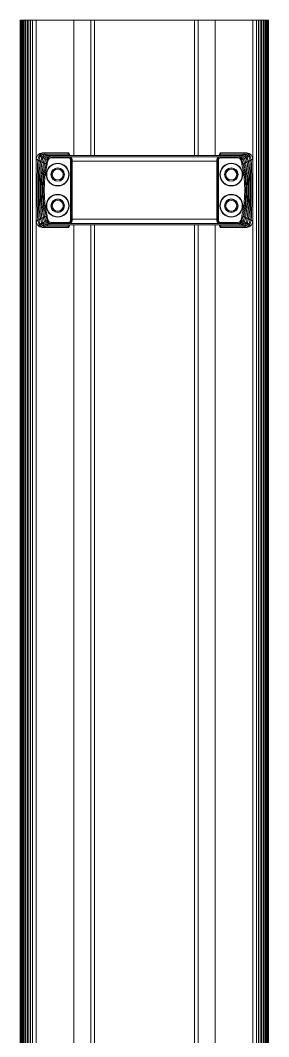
# Model space of a CAD drawing. Header units: millimetres. Extents: x 208114 to 212367, y 170574 to 176275.
# Drawn here: x 210538.6 to 210657.9, y 174943.7 to 175432.7 of the extents above; entities that cross this region are included whole.
import ezdxf

# ---------------------------------------------------------------- set-up
doc = ezdxf.new("R2010")
doc.units = ezdxf.units.MM
doc.header["$LTSCALE"] = 10
doc.layers.add('标注', color=251, linetype='Continuous', lineweight=9)

msp = doc.modelspace()

# ---------------------------------------------------------------- linework, layer by layer
for p, q in [((210538.59, 174469.29), (210538.59, 175432.69)), ((210657.93, 174469.29), (210657.93, 175432.69))]:
    msp.add_line(p, q)
at = {"layer": '标注', "color": 0}
for p, q in [((210538.67, 174469.29), (210538.67, 175432.69)), ((210538.67, 175432.69), (210657.85, 175432.69)), ((210538.82, 174469.29), (210538.82, 175432.69)), ((210539.05, 174469.29), (210539.05, 175432.69)), ((210539.35, 174469.29), (210539.35, 175432.69)), ((210539.73, 174469.29), (210539.73, 175432.69)), ((210540.17, 174469.29), (210540.17, 175432.69)), ((210540.69, 174469.29), (210540.69, 175432.69)), ((210541.29, 174469.29), (210541.29, 175432.69)), ((210541.96, 174469.29), (210541.96, 175432.69)), ((210542.7, 174469.29), (210542.7, 175432.69)), ((210543.51, 174469.29), (210543.51, 175432.69)), ((210544.4, 174469.29), (210544.4, 175432.69)), ((210546.18, 174469.29), (210546.18, 175432.69)), ((210564.26, 175367.64), (210564.26, 175432.69)), ((210572.46, 175367.65), (210572.46, 175432.69)), ((210574.26, 175367.65), (210574.26, 175432.69)), ((210622.26, 175367.65), (210622.26, 175432.69)), ((210624.06, 175367.65), (210624.06, 175432.69)), ((210632.26, 175367.64), (210632.26, 175432.69)), ((210650.33, 175432.69), (210650.33, 174469.29)), ((210652.12, 174469.29), (210652.12, 175432.69)), ((210653.01, 174469.29), (210653.01, 175432.69)), ((210653.82, 174469.29), (210653.82, 175432.69)), ((210654.56, 174469.29), (210654.56, 175432.69)), ((210655.23, 174469.29), (210655.23, 175432.69)), ((210655.82, 174469.29), (210655.82, 175432.69)), ((210656.34, 174469.29), (210656.34, 175432.69)), ((210656.79, 174469.29), (210656.79, 175432.69)), ((210657.17, 174469.29), (210657.17, 175432.69)), ((210657.47, 174469.29), (210657.47, 175432.69)), ((210657.69, 174469.29), (210657.69, 175432.69)), ((210657.85, 174469.29), (210657.85, 175432.69)), ((210547.14, 175368.12), (210547.83, 175367.67)), ((210548.31, 175367.31), (210547.83, 175367.67)), ((210548.31, 175367.31), (210549.05, 175366.92)), ((210549.57, 175366.62), (210549.05, 175366.92)), ((210561.07, 175368.99), (210549.08, 175368.99)), ((210549.08, 175368.99), (210550.35, 175368.95)), ((210549.57, 175366.62), (210550.26, 175366.19)), ((210561.5, 175368.95), (210550.35, 175368.95)), ((210561.53, 175368.34), (210550.35, 175368.34)), ((210550.35, 175368.34), (210551.4, 175368.28)), ((210551.4, 175367.68), (210551.4, 175368.28)), ((210561.92, 175368.28), (210551.4, 175368.28)), ((210561.95, 175367.68), (210551.4, 175367.68)), ((210551.4, 175367.68), (210552.43, 175367.64)), ((210552.43, 175367.03), (210552.43, 175367.64)), ((210552.43, 175367.64), (210644.09, 175367.64)), ((210644.09, 175367.03), (210552.43, 175367.03)), ((210552.43, 175367.03), (210553.36, 175367)), ((210553.36, 175366.5), (210553.36, 175367)), ((210561.72, 175367), (210553.36, 175367)), ((210561.07, 175368.99), (210561.11, 175368.98)), ((210561.5, 175368.95), (210561.07, 175368.99)), ((210561.49, 175368.95), (210561.11, 175368.98)), ((210561.53, 175368.34), (210561.49, 175368.95)), ((210561.54, 175368.94), (210561.49, 175368.95)), ((210561.62, 175368.34), (210561.54, 175368.34)), ((210561.92, 175368.28), (210561.54, 175368.34)), ((210561.92, 175368.29), (210561.62, 175368.34)), ((210561.63, 175367.01), (210561.72, 175367.01)), ((210561.72, 175367.01), (210561.85, 175367.01)), ((210561.72, 175366.5), (210561.72, 175367)), ((210561.84, 175366.99), (210561.92, 175366.98)), ((210561.85, 175367.01), (210561.92, 175367.01)), ((210561.91, 175368.28), (210561.95, 175367.68)), ((210561.99, 175368.28), (210561.91, 175368.28)), ((210561.92, 175367.01), (210562.1, 175367.01)), ((210562.02, 175367.67), (210561.96, 175367.68)), ((210561.96, 175367.68), (210562.17, 175367.65)), ((210562.01, 175368.28), (210561.99, 175368.49)), ((210562.02, 175367.67), (210562.21, 175367.65)), ((210562.44, 175367.65), (210562.21, 175367.65)), ((210562.41, 175367.83), (210562.42, 175367.65)), ((210562.44, 175367.65), (210563.25, 175367.64)), ((210562.77, 175367.65), (210562.94, 175367.65)), ((210562.94, 175367.65), (210563.05, 175367.65)), ((210563.05, 175367.65), (210563.23, 175367.64)), ((210563.23, 175367.64), (210563.25, 175367.64)), ((210634.09, 175367.65), (210633.26, 175367.64)), ((210634.09, 175367.65), (210634.11, 175367.83)), ((210634.24, 175367.65), (210634.09, 175367.65)), ((210634.31, 175367.65), (210634.24, 175367.65)), ((210634.31, 175367.65), (210634.5, 175367.67)), ((210634.31, 175367.65), (210634.35, 175367.65)), ((210634.35, 175367.65), (210634.56, 175367.68)), ((210634.35, 175367.65), (210634.35, 175367.65)), ((210634.53, 175368.49), (210634.51, 175368.28)), ((210634.51, 175367.67), (210634.57, 175367.68)), ((210634.52, 175368.28), (210634.6, 175368.28)), ((210634.57, 175367.68), (210634.61, 175368.28)), ((210634.57, 175367.68), (210645.12, 175367.68)), ((210634.98, 175368.34), (210634.6, 175368.28)), ((210634.9, 175368.34), (210634.6, 175368.29)), ((210645.12, 175368.28), (210634.6, 175368.28)), ((210634.6, 175367.01), (210634.67, 175367.01)), ((210634.6, 175366.98), (210634.67, 175366.99)), ((210634.67, 175367.01), (210634.8, 175367.01)), ((210634.8, 175367.01), (210634.89, 175367.01)), ((210634.8, 175366.5), (210634.8, 175367)), ((210643.16, 175367), (210634.8, 175367)), ((210634.9, 175368.34), (210634.99, 175368.34)), ((210634.97, 175368.94), (210635.02, 175368.95)), ((210635.03, 175368.95), (210634.99, 175368.34)), ((210646.17, 175368.34), (210634.99, 175368.34)), ((210635.45, 175368.99), (210635.02, 175368.95)), ((210646.17, 175368.95), (210635.02, 175368.95)), ((210635.4, 175368.98), (210635.03, 175368.95)), ((210635.4, 175368.98), (210635.45, 175368.99)), ((210635.45, 175368.99), (210647.44, 175368.99)), ((210644.09, 175367.03), (210643.16, 175367)), ((210643.16, 175366.5), (210643.16, 175367)), ((210645.12, 175367.68), (210644.09, 175367.64)), ((210644.09, 175367.03), (210644.09, 175367.64)), ((210646.17, 175368.34), (210645.12, 175368.28)), ((210645.12, 175367.68), (210645.12, 175368.28)), ((210647.44, 175368.99), (210646.17, 175368.95)), ((210646.95, 175366.62), (210646.26, 175366.19)), ((210646.95, 175366.62), (210647.47, 175366.92)), ((210648.21, 175367.31), (210647.47, 175366.92)), ((210648.21, 175367.31), (210648.69, 175367.67)), ((210649.38, 175368.12), (210648.69, 175367.67)), ((210546.26, 175365.91), (210546.26, 175336.08)), ((210546.26, 175365.91), (210546.99, 175365.34)), ((210547.59, 175365.32), (210548.33, 175364.72)), ((210548.93, 175364.66), (210548.33, 175364.72)), ((210548.93, 175364.66), (210549.66, 175364.07)), ((210550.26, 175363.98), (210549.66, 175364.08)), ((210550.81, 175365.95), (210550.26, 175366.18)), ((210550.26, 175363.98), (210550.92, 175363.53)), ((210550.81, 175365.95), (210551.4, 175365.49)), ((210551.41, 175363.42), (210550.92, 175363.53)), ((210551.88, 175365.36), (210551.4, 175365.49)), ((210561.72, 175366.5), (210553.36, 175366.5)), ((210562.62, 175336.39), (210562.62, 175365.59)), ((210562.62, 175365.59), (210563.07, 175365.59)), ((210562.95, 175366.26), (210562.85, 175366.41)), ((210563.05, 175336.98), (210563.05, 175365.01)), ((210563.47, 175365.01), (210563.05, 175365.01)), ((210563.47, 175336.98), (210563.47, 175365.01)), ((210633.04, 175365.01), (210633.04, 175336.98)), ((210633.04, 175365.01), (210633.47, 175365.01)), ((210633.9, 175365.59), (210633.45, 175365.59)), ((210633.47, 175365.01), (210633.47, 175336.98)), ((210633.67, 175366.42), (210633.57, 175366.26)), ((210633.9, 175365.59), (210633.9, 175336.39)), ((210643.16, 175366.5), (210634.8, 175366.5)), ((210644.64, 175365.36), (210645.12, 175365.49)), ((210645.7, 175365.95), (210645.11, 175365.49)), ((210645.11, 175363.42), (210645.6, 175363.53)), ((210646.26, 175363.98), (210645.6, 175363.53)), ((210645.7, 175365.95), (210646.26, 175366.18)), ((210646.26, 175363.98), (210646.86, 175364.08)), ((210647.59, 175364.66), (210646.86, 175364.07)), ((210647.59, 175364.66), (210648.19, 175364.72)), ((210648.93, 175365.32), (210648.19, 175364.72)), ((210650.26, 175365.91), (210649.53, 175365.34)), ((210650.26, 175365.91), (210650.26, 175336.08)), ((210547.59, 175336.67), (210548.33, 175337.27)), ((210548.93, 175337.33), (210548.33, 175337.26)), ((210548.93, 175337.33), (210549.66, 175337.91)), ((210550.26, 175338), (210549.66, 175337.9)), ((210550.26, 175338), (210550.92, 175338.46)), ((210551.41, 175338.56), (210550.92, 175338.46)), ((210645.11, 175338.56), (210645.6, 175338.46)), ((210646.26, 175338), (210645.6, 175338.46)), ((210646.26, 175338), (210646.86, 175337.9)), ((210647.59, 175337.33), (210646.86, 175337.91)), ((210647.59, 175337.32), (210648.19, 175337.26)), ((210546.26, 175336.08), (210546.99, 175336.64)), ((210547.14, 175333.87), (210547.83, 175334.31)), ((210548.31, 175334.67), (210547.83, 175334.31)), ((210548.31, 175334.67), (210549.05, 175335.06)), ((210549.57, 175335.36), (210549.05, 175335.06)), ((210549.08, 175333), (210550.35, 175333.04)), ((210549.08, 175333), (210561.07, 175333)), ((210549.57, 175335.36), (210550.26, 175335.8)), ((210550.82, 175336.03), (210550.26, 175335.8)), ((210550.35, 175333.64), (210551.4, 175333.7)), ((210550.35, 175333.64), (210561.53, 175333.64)), ((210550.35, 175333.04), (210561.5, 175333.04)), ((210550.82, 175336.03), (210551.4, 175336.49)), ((210551.88, 175336.62), (210551.4, 175336.49)), ((210551.4, 175334.31), (210552.43, 175334.35)), ((210551.4, 175334.31), (210551.4, 175333.7)), ((210561.95, 175334.31), (210551.4, 175334.31)), ((210551.4, 175333.7), (210561.92, 175333.7)), ((210552.43, 175334.95), (210553.36, 175334.99)), ((210552.43, 175334.95), (210552.43, 175334.35)), ((210644.09, 175334.95), (210552.43, 175334.95)), ((210644.09, 175334.35), (210552.43, 175334.35)), ((210553.36, 175335.49), (210553.36, 175334.99)), ((210553.36, 175335.49), (210561.72, 175335.49)), ((210553.36, 175334.99), (210561.72, 175334.99)), ((210561.5, 175333.04), (210561.07, 175333)), ((210561.11, 175333), (210561.07, 175333)), ((210561.49, 175333.03), (210561.11, 175333)), ((210561.49, 175333.04), (210561.53, 175333.64)), ((210561.55, 175333.04), (210561.5, 175333.04)), ((210561.61, 175333.65), (210561.53, 175333.64)), ((210561.92, 175333.7), (210561.54, 175333.64)), ((210561.92, 175333.69), (210561.62, 175333.65)), ((210561.72, 175334.98), (210561.63, 175334.98)), ((210561.72, 175335.49), (210561.72, 175334.99)), ((210561.85, 175334.98), (210561.72, 175334.98)), ((210561.92, 175335), (210561.85, 175334.99)), ((210561.92, 175334.98), (210561.85, 175334.98)), ((210561.95, 175334.31), (210561.91, 175333.7)), ((210561.99, 175333.71), (210561.92, 175333.7)), ((210562.01, 175334.31), (210561.95, 175334.31)), ((210562.17, 175334.33), (210561.96, 175334.31)), ((210561.99, 175333.5), (210562.01, 175333.71)), ((210562.21, 175334.33), (210562.02, 175334.31)), ((210562.21, 175334.33), (210562.17, 175334.33)), ((210562.17, 175334.33), (210562.17, 175334.33)), ((210562.21, 175334.33), (210562.28, 175334.33)), ((210562.28, 175334.33), (210563.25, 175334.34)), ((210562.42, 175334.33), (210562.41, 175334.16)), ((210562.62, 175336.39), (210563.07, 175336.39)), ((210562.84, 175335.56), (210562.95, 175335.72)), ((210563.47, 175336.98), (210563.05, 175336.98)), ((210563.25, 175334.34), (210563.13, 175334.34)), ((210564.26, 174567.64), (210564.26, 175334.34)), ((210572.46, 174567.65), (210572.46, 175334.34)), ((210574.26, 174567.65), (210574.26, 175334.34)), ((210622.26, 174567.65), (210622.26, 175334.34)), ((210624.06, 174567.65), (210624.06, 175334.34)), ((210632.26, 174567.64), (210632.26, 175334.34)), ((210633.04, 175336.98), (210633.47, 175336.98)), ((210634.07, 175334.33), (210633.26, 175334.34)), ((210633.34, 175334.34), (210633.26, 175334.34)), ((210633.46, 175334.34), (210633.34, 175334.34)), ((210633.9, 175336.39), (210633.45, 175336.39)), ((210633.6, 175334.34), (210633.46, 175334.34)), ((210633.57, 175335.72), (210633.66, 175335.57)), ((210633.74, 175334.34), (210633.6, 175334.34)), ((210634.07, 175334.33), (210634.31, 175334.33)), ((210634.11, 175334.16), (210634.09, 175334.33)), ((210634.5, 175334.31), (210634.31, 175334.33)), ((210634.56, 175334.31), (210634.35, 175334.33)), ((210634.6, 175334.98), (210634.42, 175334.98)), ((210634.5, 175334.31), (210634.56, 175334.31)), ((210634.51, 175333.7), (210634.53, 175333.5)), ((210634.53, 175333.71), (210634.61, 175333.7)), ((210634.61, 175333.7), (210634.57, 175334.31)), ((210634.57, 175334.31), (210645.12, 175334.31)), ((210634.67, 175334.99), (210634.6, 175335)), ((210634.67, 175334.98), (210634.6, 175334.98)), ((210634.98, 175333.64), (210634.6, 175333.7)), ((210634.6, 175333.7), (210645.12, 175333.7)), ((210634.9, 175333.65), (210634.6, 175333.69)), ((210634.8, 175334.98), (210634.67, 175334.98)), ((210634.8, 175335.49), (210634.8, 175334.99)), ((210634.8, 175335.49), (210643.16, 175335.49)), ((210634.8, 175334.99), (210643.16, 175334.99)), ((210634.89, 175334.98), (210634.8, 175334.98)), ((210634.9, 175333.65), (210634.98, 175333.64)), ((210634.98, 175333.04), (210635.03, 175333.04)), ((210634.99, 175333.64), (210635.03, 175333.04)), ((210634.99, 175333.64), (210646.17, 175333.64)), ((210635.45, 175333), (210635.02, 175333.04)), ((210635.02, 175333.04), (210646.17, 175333.04)), ((210635.4, 175333), (210635.03, 175333.03)), ((210635.45, 175333), (210635.4, 175333)), ((210647.44, 175333), (210635.45, 175333)), ((210643.16, 175335.49), (210643.16, 175334.99)), ((210644.09, 175334.95), (210643.16, 175334.99)), ((210644.18, 175334.35), (210644.09, 175334.35)), ((210645.12, 175334.31), (210644.09, 175334.35)), ((210644.64, 175336.62), (210645.11, 175336.49)), ((210645.7, 175336.03), (210645.11, 175336.49)), ((210645.12, 175334.31), (210645.12, 175333.7)), ((210646.17, 175333.64), (210645.12, 175333.7)), ((210645.7, 175336.03), (210646.26, 175335.8)), ((210647.44, 175333), (210646.17, 175333.04)), ((210646.95, 175335.36), (210646.26, 175335.8)), ((210646.95, 175335.37), (210647.47, 175335.06)), ((210648.21, 175334.67), (210647.47, 175335.06)), ((210648.93, 175336.67), (210648.19, 175337.26)), ((210648.21, 175334.67), (210648.69, 175334.31)), ((210649.38, 175333.87), (210648.69, 175334.31)), ((210650.26, 175336.08), (210649.53, 175336.64))]:
    msp.add_line(p, q, dxfattribs=at)
for points in [[(210562.85, 175366.41), (210562.71, 175366.58), (210562.55, 175366.72), (210562.36, 175366.84), (210562.16, 175366.92), (210562.1, 175366.94)], [(210634.6, 175366.98), (210634.37, 175366.93), (210634.17, 175366.85), (210633.98, 175366.73), (210633.82, 175366.59), (210633.67, 175366.42)], [(210561.92, 175335), (210562.14, 175335.06), (210562.34, 175335.14), (210562.53, 175335.25), (210562.7, 175335.39), (210562.84, 175335.56)], [(210633.66, 175335.57), (210633.8, 175335.41), (210633.97, 175335.26), (210634.16, 175335.15), (210634.36, 175335.06), (210634.42, 175335.04)]]:
    msp.add_lwpolyline(points, dxfattribs=at)
for centre, radius in [((210556.56, 175358.49), 5.5), ((210556.56, 175358.49), 5.3), ((210556.56, 175358.49), 3.25), ((210639.96, 175358.49), 5.5), ((210639.96, 175358.49), 5.3), ((210639.96, 175358.49), 3.25), ((210556.56, 175358.49), 3.1), ((210556.56, 175358.49), 2.6), ((210639.96, 175358.49), 3.1), ((210639.96, 175358.49), 2.6), ((210556.56, 175343.49), 5.5), ((210556.56, 175343.49), 5.3), ((210639.96, 175343.49), 5.5), ((210639.96, 175343.49), 5.3), ((210556.56, 175343.49), 3.25), ((210556.56, 175343.49), 3.1), ((210556.56, 175343.49), 2.6), ((210639.96, 175343.49), 3.25), ((210639.96, 175343.49), 3.1), ((210639.96, 175343.49), 2.6)]:
    msp.add_circle(centre, radius, dxfattribs=at)
for centre, radius, start, end in [((210549.26, 175365.99), 3, 93.4166, 181.6299), ((210550.36, 175365.78), 2.56, 90.2711, 143.2199), ((210551.4, 175365.56), 2.72, 90.0616, 150.0531), ((210561.62, 175364.42), 2.58, 85.6354, 89.6889), ((210561.62, 175365.41), 1.6, 86.4049, 89.4737), ((210561.62, 175365.41), 1.6, 81.7784, 86.4042), ((210561.72, 175365.59), 1.4, 84.6738, 89.9977), ((210561.62, 175364.45), 2.56, 81.5448, 85.6343), ((210561.62, 175365.41), 1.6, 80.5046, 81.731), ((210561.71, 175365.59), 1.41, 81.5924, 84.6777), ((210561.72, 175365.59), 1.4, 74.2422, 81.5923), ((210561.63, 175364.5), 2.51, 77.343, 81.5509), ((210562.17, 175367.16), 0.492, 86.0018, 90.0049), ((210561.64, 175364.57), 2.44, 73.0601, 77.3402), ((210562.41, 175377.46), 9.81, 268.8331, 269.3063), ((210562.74, 175403.07), 35.42, 269.2769, 269.4851), ((210563.48, 175487.08), 119.43, 269.4889, 269.6583), ((210631.29, 175742.81), 375.17, 270.3014, 270.4208), ((210634.35, 175367.16), 0.492, 89.9939, 93.5609), ((210634.89, 175364.5), 2.51, 98.4024, 102.3034), ((210634.9, 175364.45), 2.56, 95.1024, 98.408), ((210634.8, 175365.59), 1.41, 97.7024, 98.3027), ((210634.8, 175365.59), 1.41, 95.4113, 97.7027), ((210634.9, 175364.44), 2.57, 94.4239, 95.1044), ((210634.9, 175365.41), 1.6, 95.5383, 98.268), ((210634.8, 175365.6), 1.4, 90.0056, 95.4167), ((210634.9, 175364.42), 2.59, 90.3131, 94.4197), ((210645.11, 175365.56), 2.72, 29.9446, 89.9407), ((210647.26, 175365.99), 3, 358.3701, 86.5834), ((210843.25, 175350.99), 296.61, 177.2266, 182.7734), ((210844.69, 175350.99), 297.45, 177.2399, 182.7601), ((210683.99, 175350.99), 136.36, 174.2228, 185.7739), ((210684.47, 175350.99), 136.22, 174.2429, 185.7585), ((210631.79, 175350.99), 83.17, 170.9523, 189.0473), ((210632.03, 175350.99), 82.8, 170.972, 189.0281), ((210608.03, 175350.99), 58.47, 167.6222, 192.3777), ((210558.94, 175362.58), 9.4, 157.4036, 170.8565), ((210608.17, 175350.99), 58.11, 167.6511, 192.3488), ((210558.88, 175362.59), 8.73, 157.4083, 170.8469), ((210592.46, 175354.39), 42.53, 164.8664, 167.5946), ((210590.81, 175354.78), 40.34, 164.7992, 167.6334), ((210561.72, 175365.59), 0.901, 0.0318, 90.0216), ((210563.06, 175366.36), 0.15, 211.4887, 222.0159), ((210634.58, 175365.13), 1.79, 130.1395, 131.1694), ((210634.42, 175365.8), 0.963, 154.7035, 157.2781), ((210634.39, 175365.82), 0.932, 151.6203, 154.7061), ((210633.46, 175366.36), 0.15, 317.9951, 328.4426), ((210634.8, 175365.59), 0.901, 89.9774, 179.9692), ((210605.71, 175354.78), 40.34, 12.3666, 15.2008), ((210604.05, 175354.39), 42.54, 12.4056, 15.1333), ((210588.34, 175350.99), 58.12, 347.6525, 12.3475), ((210588.48, 175350.99), 58.48, 347.6236, 12.3765), ((210637.64, 175362.59), 8.73, 9.1531, 22.5917), ((210637.58, 175362.58), 9.4, 9.1435, 22.5964), ((210564.54, 175350.99), 82.75, 350.9664, 9.0335), ((210564.77, 175350.99), 83.13, 350.948, 9.0524), ((210511.7, 175350.99), 136.57, 354.2563, 5.7423), ((210512.09, 175350.99), 136.79, 354.2397, 5.7589), ((210351.64, 175350.99), 297.64, 357.2416, 2.7583), ((210353.14, 175350.99), 296.74, 357.2277, 2.7722), ((210558.94, 175339.41), 9.4, 189.1423, 202.5712), ((210558.88, 175339.39), 8.73, 189.1565, 202.6171), ((210592.36, 175347.57), 42.43, 192.4031, 195.1375), ((210590.77, 175347.19), 40.3, 192.366, 195.2102), ((210605.75, 175347.19), 40.3, 344.7898, 347.634), ((210604.16, 175347.57), 42.43, 344.8625, 347.5969), ((210637.64, 175339.39), 8.73, 337.3829, 350.8435), ((210637.58, 175339.41), 9.4, 337.4288, 350.8577), ((210549.26, 175335.99), 3, 178.3701, 266.5834), ((210550.36, 175336.21), 2.56, 216.7907, 269.7121), ((210551.4, 175336.42), 2.72, 209.9473, 269.9406), ((210561.62, 175337.56), 2.59, 270.313, 274.4197), ((210561.72, 175336.39), 0.901, 269.9774, 359.9692), ((210561.72, 175336.39), 1.4, 270.0056, 275.4167), ((210561.62, 175336.57), 1.6, 275.5383, 278.2679), ((210561.62, 175337.55), 2.57, 274.4239, 275.1044), ((210561.62, 175337.53), 2.56, 275.1024, 278.408), ((210561.71, 175336.4), 1.41, 275.4113, 277.7027), ((210561.71, 175336.4), 1.41, 277.7023, 278.3026), ((210561.63, 175337.49), 2.51, 278.4024, 282.3034), ((210562.17, 175334.82), 0.492, 269.9939, 273.5599), ((210564.79, 175025.57), 308.77, 90.3089, 90.4304), ((210563.06, 175335.62), 0.15, 137.9951, 148.4426), ((210562.13, 175336.17), 0.932, 331.6203, 334.7061), ((210562.1, 175336.18), 0.963, 334.7035, 337.2781), ((210561.94, 175336.85), 1.79, 310.1395, 311.1694), ((210633.46, 175335.62), 0.15, 31.4887, 42.0159), ((210633.03, 175214.13), 120.21, 89.489, 89.6595), ((210634.8, 175336.39), 0.901, 180.0318, 270.0216), ((210633.78, 175299.01), 35.33, 89.2762, 89.4846), ((210634.88, 175337.41), 2.44, 253.0601, 257.3402), ((210634.11, 175324.55), 9.79, 88.8325, 89.3054), ((210634.35, 175334.82), 0.492, 266.0022, 270.005), ((210634.89, 175337.48), 2.51, 257.3429, 261.5509), ((210634.8, 175336.39), 1.4, 254.2422, 261.5923), ((210634.9, 175337.54), 2.56, 261.5448, 265.6343), ((210634.8, 175336.4), 1.41, 261.5924, 264.6778), ((210634.9, 175336.57), 1.6, 260.5047, 261.731), ((210634.9, 175336.57), 1.6, 261.7784, 266.4042), ((210634.8, 175336.39), 1.4, 264.6738, 269.9977), ((210634.9, 175337.56), 2.58, 265.6354, 269.6889), ((210634.9, 175336.58), 1.6, 266.4049, 269.4737), ((210387.15, 175297.81), 259.62, 8.0917, 8.2262), ((210645.11, 175336.42), 2.72, 270.0573, 330.0549), ((210647.26, 175335.99), 3, 273.4166, 1.6299)]:
    msp.add_arc(centre, radius, start, end, dxfattribs=at)
for points in [[(210547.83, 175367.67), (210547.33, 175367.01), (210547.03, 175366.17), (210546.99, 175365.34)], [(210548.31, 175367.31), (210547.88, 175366.75), (210547.62, 175366.02), (210547.59, 175365.32)], [(210549.05, 175366.92), (210548.66, 175366.25), (210548.41, 175365.49), (210548.33, 175364.72)], [(210549.57, 175366.62), (210549.22, 175366.02), (210549, 175365.34), (210548.93, 175364.66)], [(210550.35, 175368.95), (210550.32, 175368.75), (210550.35, 175368.54), (210550.35, 175368.34)], [(210562.41, 175367.83), (210562.39, 175368.03), (210562.19, 175368.25), (210561.99, 175368.28)], [(210562.1, 175367.01), (210586.26, 175367.01), (210610.43, 175367.01), (210634.6, 175367.01)], [(210562.93, 175366.29), (210562.75, 175366.6), (210562.43, 175366.85), (210562.1, 175366.94)], [(210563.07, 175366.53), (210562.86, 175366.7), (210562.61, 175366.82), (210562.35, 175366.9)], [(210634.36, 175366.95), (210634.02, 175366.88), (210633.69, 175366.73), (210633.42, 175366.5)], [(210634.6, 175366.98), (210634.2, 175366.92), (210633.79, 175366.65), (210633.59, 175366.29)], [(210634.11, 175367.83), (210634.12, 175368.03), (210634.32, 175368.25), (210634.52, 175368.28)], [(210646.17, 175368.95), (210646.15, 175368.75), (210646.15, 175368.54), (210646.17, 175368.34)], [(210647.59, 175364.66), (210647.52, 175365.34), (210647.29, 175366.02), (210646.95, 175366.62)], [(210648.19, 175364.72), (210648.11, 175365.49), (210647.86, 175366.25), (210647.47, 175366.92)], [(210648.93, 175365.32), (210648.9, 175366.02), (210648.63, 175366.75), (210648.21, 175367.31)], [(210649.53, 175365.34), (210649.49, 175366.17), (210649.19, 175367.01), (210648.69, 175367.67)], [(210546.99, 175365.34), (210547.19, 175365.35), (210547.39, 175365.32), (210547.59, 175365.32)], [(210563.07, 175365.59), (210563.09, 175365.82), (210563.06, 175366.06), (210562.95, 175366.26)], [(210563.05, 175365.01), (210563.05, 175365.2), (210563.06, 175365.4), (210563.07, 175365.59)], [(210563.35, 175366.24), (210563.27, 175366.35), (210563.17, 175366.44), (210563.07, 175366.53)], [(210563.51, 175365.48), (210563.55, 175365.73), (210563.51, 175366.03), (210563.35, 175366.24)], [(210563.47, 175365.01), (210563.47, 175365.16), (210563.49, 175365.32), (210563.51, 175365.48)], [(210633.04, 175365.01), (210609.85, 175365.01), (210586.66, 175365.01), (210563.47, 175365.01)], [(210633.17, 175366.24), (210633.01, 175366.03), (210632.97, 175365.73), (210633.01, 175365.48)], [(210633.01, 175365.48), (210633.03, 175365.32), (210633.04, 175365.16), (210633.04, 175365.01)], [(210633.4, 175366.48), (210633.31, 175366.41), (210633.23, 175366.33), (210633.17, 175366.24)], [(210633.53, 175366.18), (210633.45, 175366), (210633.43, 175365.79), (210633.45, 175365.59)], [(210633.45, 175365.59), (210633.46, 175365.4), (210633.47, 175365.2), (210633.47, 175365.01)], [(210649.53, 175365.34), (210649.33, 175365.34), (210649.13, 175365.31), (210648.93, 175365.32)], [(210548.33, 175337.27), (210548.41, 175336.5), (210548.66, 175335.73), (210549.05, 175335.06)], [(210548.93, 175337.33), (210549, 175336.64), (210549.22, 175335.96), (210549.57, 175335.37)], [(210646.95, 175335.37), (210647.29, 175335.96), (210647.52, 175336.64), (210647.59, 175337.33)], [(210546.99, 175336.64), (210547.19, 175336.65), (210547.39, 175336.68), (210547.59, 175336.67)], [(210546.99, 175336.64), (210547.03, 175335.82), (210547.33, 175334.97), (210547.83, 175334.31)], [(210550.35, 175333.04), (210550.37, 175333.24), (210550.36, 175333.44), (210550.35, 175333.64)], [(210561.92, 175335), (210562.32, 175335.06), (210562.73, 175335.34), (210562.93, 175335.69)], [(210634.42, 175334.98), (210610.25, 175334.97), (210586.09, 175334.97), (210561.92, 175334.98)], [(210562.41, 175334.16), (210562.39, 175333.95), (210562.2, 175333.74), (210561.99, 175333.71)], [(210562.16, 175335.03), (210562.5, 175335.11), (210562.83, 175335.26), (210563.1, 175335.48)], [(210562.99, 175335.81), (210563.06, 175335.99), (210563.09, 175336.19), (210563.07, 175336.39)], [(210563.07, 175336.39), (210563.06, 175336.58), (210563.05, 175336.78), (210563.05, 175336.98)], [(210563.12, 175335.5), (210563.2, 175335.57), (210563.28, 175335.66), (210563.35, 175335.75)], [(210563.35, 175335.75), (210563.51, 175335.95), (210563.55, 175336.25), (210563.51, 175336.51)], [(210563.47, 175336.98), (210586.66, 175336.97), (210609.85, 175336.97), (210633.04, 175336.98)], [(210563.51, 175336.51), (210563.49, 175336.66), (210563.47, 175336.82), (210563.47, 175336.98)], [(210633.01, 175336.51), (210632.97, 175336.25), (210633.01, 175335.95), (210633.17, 175335.75)], [(210633.04, 175336.98), (210633.04, 175336.82), (210633.03, 175336.66), (210633.01, 175336.51)], [(210633.17, 175335.75), (210633.25, 175335.64), (210633.35, 175335.54), (210633.45, 175335.46)], [(210633.45, 175336.39), (210633.43, 175336.16), (210633.46, 175335.92), (210633.57, 175335.72)], [(210633.47, 175336.98), (210633.47, 175336.78), (210633.46, 175336.58), (210633.45, 175336.39)], [(210633.45, 175335.46), (210633.66, 175335.29), (210633.91, 175335.16), (210634.17, 175335.08)], [(210633.59, 175335.69), (210633.76, 175335.38), (210634.08, 175335.14), (210634.42, 175335.04)], [(210634.11, 175334.16), (210634.12, 175333.95), (210634.33, 175333.73), (210634.53, 175333.71)], [(210646.17, 175333.04), (210646.14, 175333.24), (210646.15, 175333.44), (210646.17, 175333.64)], [(210647.47, 175335.06), (210647.86, 175335.73), (210648.11, 175336.5), (210648.19, 175337.26)], [(210648.21, 175334.67), (210648.63, 175335.24), (210648.9, 175335.96), (210648.93, 175336.67)], [(210648.69, 175334.31), (210649.19, 175334.97), (210649.49, 175335.82), (210649.53, 175336.64)], [(210649.53, 175336.64), (210649.33, 175336.61), (210649.13, 175336.64), (210648.93, 175336.67)]]:
    msp.add_open_spline(points, degree=3, dxfattribs=at)
for points, knots in [([(210550.35, 175368.95), (210549.86, 175368.94), (210548.89, 175368.71), (210548.12, 175368.06), (210547.83, 175367.67)], [0, 0, 0, 0, 0.499936, 1, 1, 1, 1]), ([(210551.4, 175367.68), (210551.03, 175367.68), (210550.29, 175367.48), (210549.75, 175366.94), (210549.57, 175366.62)], [0, 0, 0, 0, 0.499149, 1, 1, 1, 1]), ([(210552.43, 175367.64), (210551.98, 175367.64), (210551.05, 175367.36), (210550.44, 175366.61), (210550.26, 175366.19)], [0, 0, 0, 0, 0.499885, 1, 1, 1, 1]), ([(210552.43, 175367.03), (210552.09, 175367.03), (210551.4, 175366.83), (210550.94, 175366.26), (210550.82, 175365.95)], [0, 0, 0, 0, 0.498685, 1, 1, 1, 1]), ([(210553.36, 175367), (210552.92, 175367), (210552.03, 175366.7), (210551.52, 175365.91), (210551.4, 175365.49)], [0, 0, 0, 0, 0.499927, 1, 1, 1, 1]), ([(210561.99, 175368.49), (210561.98, 175368.6), (210561.88, 175368.83), (210561.65, 175368.93), (210561.54, 175368.94)], [0, 0, 0, 0, 0.494072, 1, 1, 1, 1]), ([(210562.17, 175367.65), (210562.17, 175367.65), (210562.19, 175367.65), (210562.2, 175367.65), (210562.21, 175367.65)], [0, 0, 0, 0, 0.336832, 1, 1, 1, 1]), ([(210563.25, 175367.64), (210569.08, 175367.65), (210592.42, 175367.66), (210615.75, 175367.65), (210633.26, 175367.64)], [0, 0, 0, 0, 0.249671, 1, 1, 1, 1]), ([(210634.04, 175367.65), (210634.07, 175367.65), (210634.16, 175367.65), (210634.25, 175367.65), (210634.31, 175367.65)], [0, 0, 0, 0, 0.316374, 1, 1, 1, 1]), ([(210634.53, 175368.49), (210634.53, 175368.6), (210634.63, 175368.83), (210634.86, 175368.93), (210634.97, 175368.94)], [0, 0, 0, 0, 0.494392, 1, 1, 1, 1]), ([(210645.11, 175365.49), (210645, 175365.91), (210644.48, 175366.7), (210643.59, 175367), (210643.16, 175367)], [0, 0, 0, 0, 0.500318, 1, 1, 1, 1]), ([(210646.26, 175366.19), (210646.08, 175366.61), (210645.47, 175367.36), (210644.54, 175367.64), (210644.09, 175367.64)], [0, 0, 0, 0, 0.500118, 1, 1, 1, 1]), ([(210645.7, 175365.95), (210645.57, 175366.26), (210645.12, 175366.82), (210644.43, 175367.03), (210644.09, 175367.03)], [0, 0, 0, 0, 0.500031, 1, 1, 1, 1]), ([(210646.95, 175366.62), (210646.77, 175366.94), (210646.23, 175367.48), (210645.48, 175367.68), (210645.12, 175367.68)], [0, 0, 0, 0, 0.500019, 1, 1, 1, 1]), ([(210648.69, 175367.67), (210648.4, 175368.06), (210647.63, 175368.71), (210646.65, 175368.94), (210646.17, 175368.95)], [0, 0, 0, 0, 0.500095, 1, 1, 1, 1]), ([(210648.21, 175367.31), (210647.97, 175367.63), (210647.35, 175368.15), (210646.56, 175368.34), (210646.17, 175368.34)], [0, 0, 0, 0, 0.50003, 1, 1, 1, 1]), ([(210553.36, 175366.5), (210553.03, 175366.5), (210552.36, 175366.27), (210551.97, 175365.67), (210551.88, 175365.36)], [0, 0, 0, 0, 0.5001, 1, 1, 1, 1]), ([(210563.35, 175366.24), (210563.31, 175366.22), (210563.18, 175366.19), (210563.01, 175366.19), (210562.95, 175366.26)], [0, 0, 0, 0, 0.313647, 1, 1, 1, 1]), ([(210563.51, 175365.48), (210563.46, 175365.48), (210563.32, 175365.51), (210563.16, 175365.54), (210563.07, 175365.59)], [0, 0, 0, 0, 0.303345, 1, 1, 1, 1]), ([(210633.01, 175365.48), (210633.05, 175365.48), (210633.2, 175365.51), (210633.36, 175365.54), (210633.45, 175365.59)], [0, 0, 0, 0, 0.303345, 1, 1, 1, 1]), ([(210633.17, 175366.24), (210633.21, 175366.22), (210633.33, 175366.19), (210633.5, 175366.19), (210633.57, 175366.26)], [0, 0, 0, 0, 0.313663, 1, 1, 1, 1]), ([(210644.64, 175365.36), (210644.55, 175365.67), (210644.16, 175366.27), (210643.49, 175366.5), (210643.16, 175366.5)], [0, 0, 0, 0, 0.500219, 1, 1, 1, 1]), ([(210547.59, 175336.67), (210547.61, 175336.14), (210547.81, 175335.42), (210548.2, 175334.82), (210548.31, 175334.67)], [0, 0, 0, 0, 0.741844, 1, 1, 1, 1]), ([(210547.83, 175334.31), (210548.12, 175333.92), (210548.89, 175333.27), (210549.86, 175333.04), (210550.35, 175333.04)], [0, 0, 0, 0, 0.500061, 1, 1, 1, 1]), ([(210549.57, 175335.36), (210549.75, 175335.05), (210550.29, 175334.5), (210551.04, 175334.31), (210551.4, 175334.31)], [0, 0, 0, 0, 0.501183, 1, 1, 1, 1]), ([(210550.26, 175335.8), (210550.44, 175335.38), (210551.05, 175334.63), (210551.97, 175334.35), (210552.43, 175334.35)], [0, 0, 0, 0, 0.500122, 1, 1, 1, 1]), ([(210550.82, 175336.03), (210550.95, 175335.72), (210551.4, 175335.16), (210552.09, 175334.95), (210552.43, 175334.95)], [0, 0, 0, 0, 0.5018, 1, 1, 1, 1]), ([(210551.4, 175336.49), (210551.52, 175336.07), (210552.03, 175335.29), (210552.92, 175334.99), (210553.36, 175334.99)], [0, 0, 0, 0, 0.500238, 1, 1, 1, 1]), ([(210551.88, 175336.62), (210551.97, 175336.31), (210552.36, 175335.71), (210553.03, 175335.49), (210553.36, 175335.49)], [0, 0, 0, 0, 0.50012, 1, 1, 1, 1]), ([(210561.99, 175333.5), (210561.98, 175333.38), (210561.89, 175333.16), (210561.66, 175333.05), (210561.55, 175333.04)], [0, 0, 0, 0, 0.494392, 1, 1, 1, 1]), ([(210562.48, 175334.33), (210562.45, 175334.33), (210562.36, 175334.33), (210562.27, 175334.33), (210562.21, 175334.33)], [0, 0, 0, 0, 0.316517, 1, 1, 1, 1]), ([(210563.35, 175335.75), (210563.31, 175335.76), (210563.18, 175335.8), (210563.01, 175335.79), (210562.95, 175335.72)], [0, 0, 0, 0, 0.313663, 1, 1, 1, 1]), ([(210563.51, 175336.51), (210563.46, 175336.5), (210563.32, 175336.48), (210563.16, 175336.45), (210563.07, 175336.39)], [0, 0, 0, 0, 0.303345, 1, 1, 1, 1]), ([(210563.25, 175334.34), (210569.08, 175334.34), (210592.42, 175334.33), (210615.75, 175334.33), (210633.26, 175334.34)], [0, 0, 0, 0, 0.249671, 1, 1, 1, 1]), ([(210633.01, 175336.51), (210633.05, 175336.5), (210633.2, 175336.48), (210633.36, 175336.45), (210633.45, 175336.39)], [0, 0, 0, 0, 0.303345, 1, 1, 1, 1]), ([(210633.17, 175335.75), (210633.21, 175335.76), (210633.33, 175335.8), (210633.5, 175335.79), (210633.57, 175335.72)], [0, 0, 0, 0, 0.313647, 1, 1, 1, 1]), ([(210634.35, 175334.33), (210634.34, 175334.33), (210634.33, 175334.33), (210634.32, 175334.33), (210634.31, 175334.33)], [0, 0, 0, 0, 0.336838, 1, 1, 1, 1]), ([(210634.53, 175333.5), (210634.53, 175333.38), (210634.63, 175333.15), (210634.86, 175333.05), (210634.98, 175333.04)], [0, 0, 0, 0, 0.494072, 1, 1, 1, 1]), ([(210643.16, 175335.49), (210643.49, 175335.49), (210644.16, 175335.71), (210644.55, 175336.31), (210644.64, 175336.62)], [0, 0, 0, 0, 0.500087, 1, 1, 1, 1]), ([(210643.16, 175334.99), (210643.59, 175334.99), (210644.48, 175335.29), (210645, 175336.07), (210645.11, 175336.49)], [0, 0, 0, 0, 0.499912, 1, 1, 1, 1]), ([(210644.1, 175334.95), (210644.43, 175334.95), (210645.12, 175335.16), (210645.57, 175335.72), (210645.7, 175336.03)], [0, 0, 0, 0, 0.499972, 1, 1, 1, 1]), ([(210644.18, 175334.35), (210644.62, 175334.37), (210645.51, 175334.66), (210646.09, 175335.39), (210646.26, 175335.8)], [0, 0, 0, 0, 0.49989, 1, 1, 1, 1]), ([(210645.12, 175334.31), (210645.48, 175334.31), (210646.23, 175334.5), (210646.77, 175335.05), (210646.95, 175335.36)], [0, 0, 0, 0, 0.499982, 1, 1, 1, 1]), ([(210646.17, 175333.64), (210646.56, 175333.64), (210647.35, 175333.83), (210647.97, 175334.36), (210648.21, 175334.67)], [0, 0, 0, 0, 0.499971, 1, 1, 1, 1]), ([(210646.17, 175333.04), (210646.65, 175333.04), (210647.63, 175333.27), (210648.4, 175333.92), (210648.69, 175334.31)], [0, 0, 0, 0, 0.49992, 1, 1, 1, 1])]:
    msp.add_open_spline(points, degree=3, knots=knots, dxfattribs=at)

doc.saveas('drawing.dxf')
